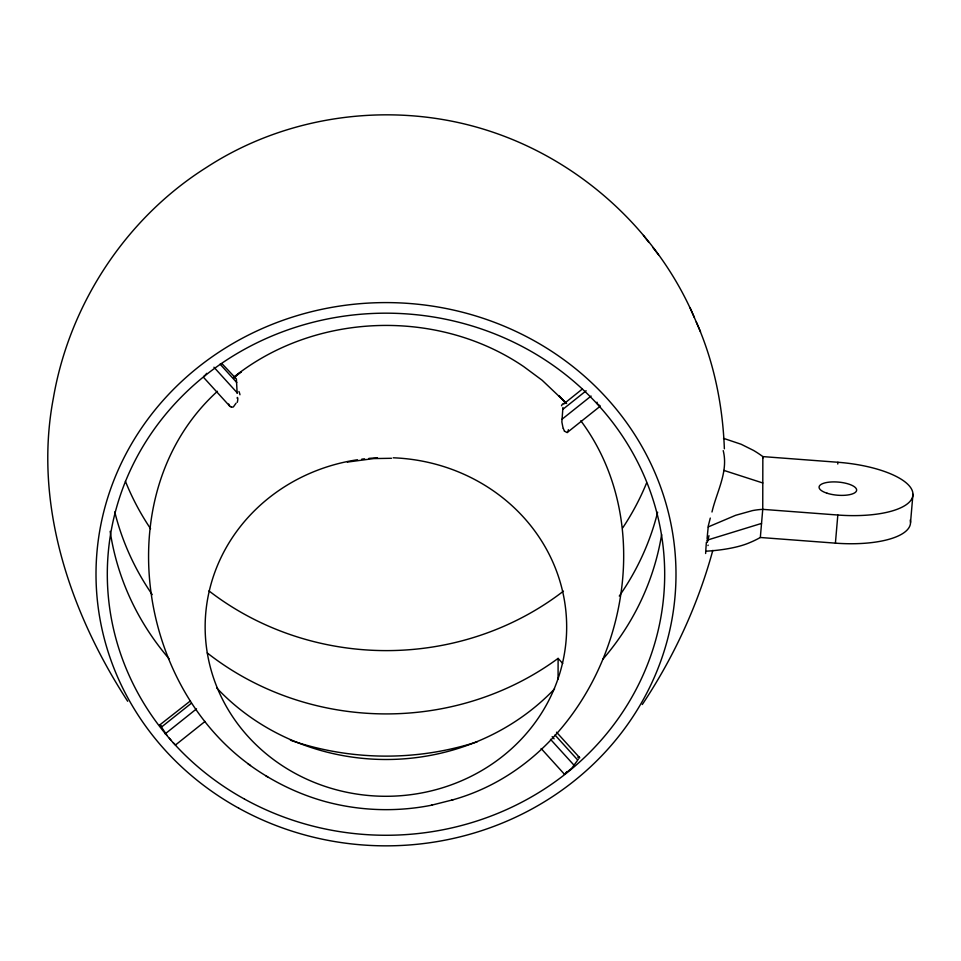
<?xml version="1.0" encoding="UTF-8"?>
<svg xmlns="http://www.w3.org/2000/svg" width="961" height="961" viewBox="0 0 961 961"><rect width="100%" height="100%" fill="white"/><g stroke="black" fill="none" stroke-linecap="round" stroke-linejoin="round"><path stroke-width="1.44" d="M558.077 679.067L558.113 658.381A278.69 261.044 0.1 0 1 207.252 652.939M562.93 407.488L561.861 421.987L563.098 428.246M237.271 397.422L237.199 398.31M237.151 393.385L236.394 378.958L221.931 363.618M762.686 458.349L762.842 456.595A149.472 106.203 85.7 0 0 753.472 450.397L741.147 444.258L723.501 438.336M706.767 551.134C717.615 550.569 736.955 548.25 749.76 542.617A149.64 100.437 -77.6 0 0 760.331 537.487L762.746 509.354L762.842 456.595L837.92 462.265A75.318 26.295 4.9 0 1 912.95 494.302L910.535 522.436M837.764 464.019L837.92 462.265M760.331 537.487L835.409 543.145L837.824 515.024A75.318 26.295 4.9 0 0 912.95 494.302M711.981 511.997C716.654 491.828 728.558 471.815 723.225 450.613M710.287 518.063L708.005 527.012L735.633 515.3L752.511 510.591A149.64 85.481 -58.6 0 1 762.746 509.354L837.824 515.024M712.81 550.389C697.854 605.13 673.745 657.312 642.284 704.521M206.759 373.336L204.693 375.691M236.07 403.188L233.367 406.935A9.406 3.099 -41.4 0 1 231.493 407.02M578.51 758.854L577.741 760.055L554.99 735.009M564.419 774.254L571.819 768.187L577.249 760.776M563.735 403.968L582.198 389.145M217.438 391.283C108.689 490.158 135.489 682.911 250.497 765.509M568.047 431.849L599.688 406.647M233.547 377.901L241.307 371.715L233.703 377.601M166.962 735.273L159.91 724.81L190.434 700.881M161.244 727.249L191.215 703.368M562.894 409.314L586.138 390.779M165.628 733.507L196.524 708.87M562.113 419.164L591.099 396.064M175.479 745.003L205.029 721.447M233.451 377.421C314.727 312.229 437.687 308.025 523.685 366.585L542.124 380.232L566.63 403.5M564.191 403.476L564.852 403.212M567.098 432.51L564.467 431.201M451.67 800.117L453.075 799.756C605.706 756.751 675.03 547.121 580.828 420.774M706.743 540.274L761.532 523.421M578.546 756.98L579.111 757.076A69.817 5.922 -37.7 0 1 579.603 758.025M248.046 763.851C271.591 781.137 298.114 794.23 326.344 801.87L327.569 802.183C361.408 810.988 397.121 812.021 431.417 805.234L432.39 804.982M431.417 805.234L453.075 799.756M347.365 462.085L373.757 458.577L391.535 458.289M600.157 405.806L597.766 404.293M231.373 407.14L229.595 406.047L228.682 404.004M762.794 482.975L723.945 470.422M564.455 774.278L541.127 748.511M160.163 724.894L160.98 725.579M265.801 775.731L267.939 777.185M565.933 403.152L558.954 395.692L565.993 403.44M556.515 732.198L579.135 757.136M203.66 377.481L230.075 406.527M558.113 658.381L562.726 663.462M220.081 364.159L236.754 382.514M552.143 736.667L554.113 738.841M213.943 367.222L237.067 392.677M550.473 739.285L574.161 765.352M173.256 742.793L175.419 744.847M694.286 317.394C656.423 229.126 578.63 159.346 487.179 130.312C394.178 100.605 288.252 114.011 206.375 167.502C125.831 218.243 69.36 304.493 53.36 398.154C33.13 504.249 70.201 612.71 127.669 701.254M171.226 740.463L169.328 738.216M643.45 235.433L648.879 242.448M652.855 247.482L658.489 254.749M696.269 322.019C713.963 361.816 722.756 405.374 724.366 448.799M690.142 307.904L700.497 331.701M657.624 512.237A278.69 261.044 0.1 0 1 619.28 596.048M152.222 594.619A278.69 261.044 0.1 0 1 114.755 511.925M910.235 520.045A75.318 26.295 4.9 0 1 835.409 543.145M707.368 542.268A202.963 11.988 -79.8 0 1 708.99 535.685M707.08 538.616A30.752 0.853 -84.3 0 1 708.137 527.721M705.638 553.5A30.752 1.225 -84.2 0 1 706.395 542.148M708.149 545.151A208.477 21.118 -85.4 0 1 707.957 545.56M564.924 403.32A11.436 2.547 51.5 0 1 565.621 403.392M561.536 405.746A70.958 16.121 53.1 0 1 563.374 403.488M564.563 431.249A9.406 2.595 54.1 0 1 563.35 428.474M568.347 429.723A37.911 11.148 50.7 0 1 567.218 432.582M597.61 404.245A10.247 4.361 55.3 0 1 596.997 402.154M577.873 757.304A11.064 0.901 -39 0 1 578.402 757.1M565.885 772.896A73.012 3.976 -41.2 0 1 566.774 771.755M165.04 733.76A73.012 2.366 46.3 0 1 164.92 733.123M234.04 377.721A8.241 2.198 -43 0 1 234.724 377.805M237.751 397.842A37.911 12.049 -44.9 0 1 237.271 402.347M238.941 391.511A110.071 32.073 -48.5 0 1 239.95 394.779M204.597 375.847A10.247 4.757 -45.5 0 1 204.14 375.847M646.573 482.999A278.69 261.044 0.1 0 1 622.74 527.841M563.446 591.147A278.69 261.044 0.1 0 1 208.969 590.895M150.565 528.718A278.69 261.044 0.1 0 1 125.423 481.281M661.636 534.556A278.69 261.044 0.1 0 1 603.052 659.03M477.221 741.808A278.69 261.044 0.1 0 1 290.45 740.234M169.052 658.729A278.69 261.044 0.1 0 1 110.155 531.325M554.545 688.905A225.967 211.66 0.1 0 1 216.862 688.112M393.229 457.796A180.776 169.328 0.1 0 1 544.719 707.885A180.776 169.328 0.1 0 1 238.292 724.678A180.776 169.328 0.1 0 1 357.492 459.754M361.756 459.166A180.776 169.328 0.1 0 1 364.603 458.829M368.88 458.397A180.776 169.328 0.1 0 1 377.457 457.832M827.049 493.221A18.836 6.571 4.9 0 0 856.563 490.639A18.836 6.571 4.9 0 0 829.992 482.062A18.836 6.571 4.9 0 0 827.049 493.221M244.538 799.108A278.69 261.044 0.1 0 0 664.676 576.564A278.69 261.044 0.1 0 0 248.779 346.981A278.69 261.044 0.1 0 0 244.538 799.108M238.809 808.225A289.994 271.627 0.1 0 0 675.979 576.66A289.994 271.627 0.1 0 0 243.217 337.767A289.994 271.627 0.1 0 0 238.809 808.225"/></g></svg>
